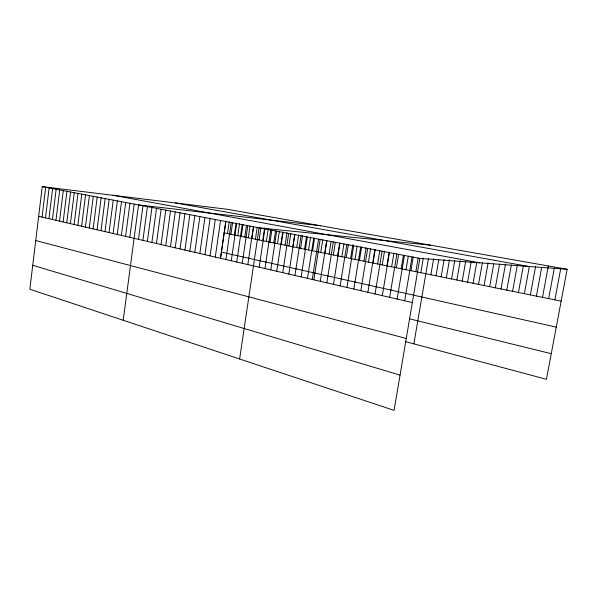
<?xml version="1.0" encoding="UTF-8"?>
<svg xmlns="http://www.w3.org/2000/svg" width="597" height="597" viewBox="0 0 597 597"><rect width="100%" height="100%" fill="white"/><g stroke="black" fill="none" stroke-linecap="round" stroke-linejoin="round"><path stroke-width="0.9" d="M567.15 269.299L227.539 209.316L42.245 186.63L29.85 289.217L394.072 410.37L419.833 258.389L567.15 269.299L546.434 379.304L405.699 341.671M42.059 217.099L45.67 187.279M45.491 217.89L49.133 187.936M48.954 218.689L52.626 188.6M52.446 219.495L56.148 189.271M55.969 220.308L59.707 189.95M59.528 221.129L63.297 190.63M63.125 221.957L66.924 191.316M66.752 222.793L70.58 192.018M70.416 223.644L74.274 192.719M74.11 224.494L78.006 193.428M77.841 225.353L81.774 194.144M81.61 226.226L85.572 194.861M85.416 227.106L89.408 195.592M89.251 227.987L93.289 196.331M93.132 228.882L97.199 197.077M97.05 229.785L101.154 197.823M101.005 230.703L105.147 198.585M104.997 231.621L109.176 199.346M109.035 232.554L113.243 200.122M113.109 233.494L117.355 200.905M117.221 234.442L121.512 201.696M121.378 235.405L125.706 202.487M125.579 236.375L129.945 203.293M129.818 237.352L134.228 204.107M123.198 320.268L138.556 204.935L320.656 225.756M138.482 239.352L142.974 205.771M142.907 240.375L147.437 206.622M147.377 241.404L151.951 207.48M151.892 242.449L156.511 208.346M156.459 243.501L161.123 209.219M161.071 244.569L165.779 210.107M165.735 245.643L170.488 211.002M170.451 246.733L175.249 211.905M175.212 247.83L180.063 212.823M180.033 248.942L184.928 213.748M184.906 250.068L189.846 214.681M189.824 251.203L194.823 215.629M194.809 252.352L199.853 216.584M199.838 253.516L204.935 217.547M204.928 254.688L210.077 218.524M210.077 255.874L215.278 219.517M215.286 257.076L220.539 220.517M220.45 258.434L225.838 221.091M220.554 258.292L225.86 221.524M227.517 233.554L229.226 221.733M225.882 259.523L231.248 222.547M230.912 234.248L232.636 222.382M234.345 234.942L236.076 223.032M231.27 260.77L236.688 223.584M237.793 235.636L239.539 223.688M236.718 262.023L242.195 224.629M241.27 236.345L243.031 224.353M244.77 237.054L246.479 225.465M242.24 263.299L247.77 225.688M248.3 237.77L250.016 226.136M247.815 264.59L253.412 226.763M251.859 238.487L253.583 226.815M255.434 239.21L257.173 227.494M239.621 358.998L259.12 227.845L430.691 245.195M259.046 239.942L260.799 228.181M262.68 240.681L264.575 227.972M259.18 267.21L264.896 228.942M266.344 241.419L268.254 228.666M264.956 268.546L270.74 230.054M270.031 242.173L271.822 230.278M273.754 242.927L275.553 230.987M270.807 269.896L276.657 231.181M277.501 243.68L279.314 231.703M276.732 271.262L282.642 232.315M281.277 244.449L283.172 231.957M285.082 245.218L286.993 232.681M282.724 272.642L288.702 233.464M288.918 245.994L290.836 233.412M292.784 246.777L294.717 234.151M288.799 274.045L294.836 234.636M296.672 247.568L298.627 234.89M294.94 275.463L301.052 235.815M300.597 248.359L302.56 235.636M304.552 249.165L306.53 236.39M301.157 276.904L307.336 237.009M308.545 249.971L310.537 237.151M307.455 278.351L313.709 238.218M312.559 250.785L314.567 237.912M312.231 279.635L318.559 239.128M313.835 279.829L320.156 239.442M320.738 252.441L322.708 239.912M320.29 281.314L326.686 240.688M324.902 253.285L326.88 240.71M329.096 254.135L331.089 241.509M326.828 282.829L333.298 241.942M333.327 254.994L335.335 242.315M337.589 255.859L339.618 243.128M333.454 284.351L339.999 243.218M341.887 256.725L343.932 243.949M340.163 285.903L346.79 244.509M346.223 257.606L348.282 244.777M350.596 258.494L352.82 244.688M346.961 287.47L353.663 245.815M355.006 259.382L357.163 245.986M353.842 289.06L360.625 247.136M359.446 260.285L361.625 246.83M363.931 261.195L366.125 247.688M360.819 290.672L367.685 248.479M368.453 262.105L370.662 248.546M367.886 292.299L374.841 249.837M373.006 263.031L375.237 249.412M377.602 263.964L379.856 250.285M375.05 293.955L382.087 251.218M382.244 264.904L384.505 251.173M386.916 265.852L389.199 252.061M382.311 295.627L389.431 252.613M391.632 266.807L393.863 253.404M389.669 297.328L396.878 254.023M396.393 267.769L398.639 254.315M401.191 268.74L403.453 255.225M397.124 299.052L404.423 255.464M406.035 269.725L408.311 256.15M404.684 300.791L412.072 256.911M410.915 270.71L413.214 257.083M415.84 271.71L418.161 258.023M420.81 272.717L423.303 258.053M413.863 343.857L428.415 258.576M430.885 274.754L433.646 258.635M435.989 275.792L438.773 259.598M441.138 276.836L444.101 259.665M446.34 277.889L449.481 259.74M451.578 278.948L454.75 260.717M456.877 280.023L460.227 260.792M462.212 281.105L465.653 261.486M467.608 282.194L471.234 261.59M473.048 283.299L476.704 262.598M478.533 284.411L482.383 262.717M484.077 285.538L488.122 262.829M489.674 286.664L493.756 263.859M495.316 287.814L499.599 263.986M501.017 288.963L505.532 263.949M506.778 290.135L511.331 264.993M512.584 291.306L517.345 265.158M518.45 292.5L523.256 266.217M524.375 293.702L529.382 266.389M530.352 294.911L535.584 266.553M536.397 296.134L541.68 267.568M542.494 297.366L548.33 265.971M548.65 298.619L554.374 267.971M554.867 299.873L560.814 268.18M175.384 202.928L528.546 266.441M113.109 195.301L479.63 262.814M42.245 186.63L419.833 258.389M224.136 232.875L561.15 301.149M221.36 252.113L556.262 327.111M38.656 216.308L412.348 302.56M409.564 318.835L551.255 353.685M35.73 240.516L406.258 338.469M32.738 265.307L400.05 375.125"/></g></svg>
